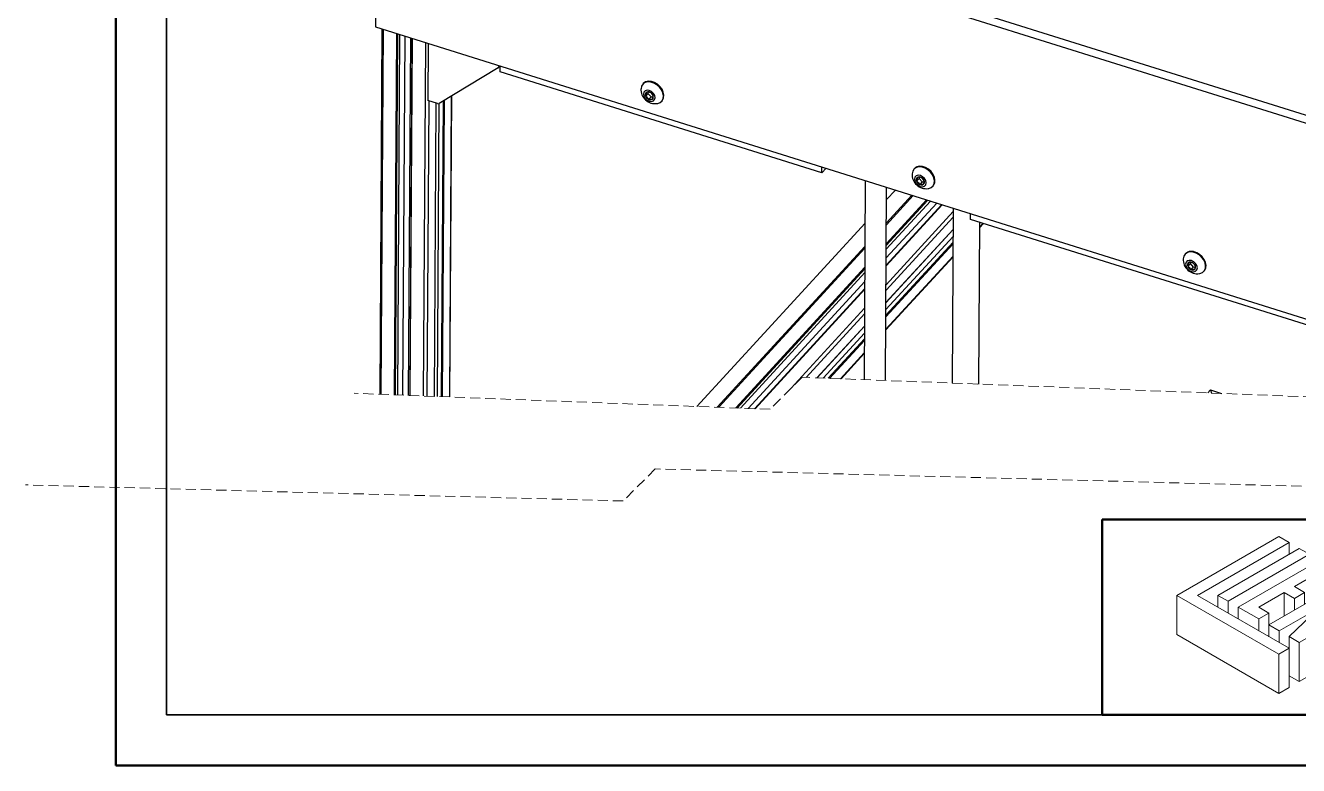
# Model space of a CAD drawing. Header units: millimetres. Extents: x -11 to 295, y 0 to 216.
# Drawn here: x -11.3 to 147.6, y 0 to 92.4 of the extents above; entities that cross this region are included whole.
import ezdxf

# ---------------------------------------------------------------- set-up
doc = ezdxf.new("R2010")
doc.units = ezdxf.units.MM
doc.linetypes.add('HIDDEN', pattern=[1.905, 1.27, -0.635])
doc.layers.add('PAGE_BORDER', color=7, linetype='Continuous')
doc.layers.add('TITLE_BLOCK_BORDER', color=7, linetype='Continuous')

# ---------------------------------------------------------------- blocks, each defined once
blk = doc.blocks.new('Lien3D Logo')
at = {"color": 7, "linetype": 'Continuous', "lineweight": 18}
for p, q in [((10.61, 16.33), (0, 10.21)), ((11.67, 15.71), (10.61, 16.33)), ((2.13, 10.21), (11.67, 15.71)), ((12.73, 15.1), (4.26, 10.21)), ((11.67, 15.71), (11.67, 14.49)), ((13.8, 14.49), (12.73, 15.1)), ((5.32, 9.59), (13.8, 14.49)), ((14.86, 13.87), (6.38, 8.98)), ((13.8, 14.49), (13.8, 13.26)), ((16.99, 12.64), (14.86, 13.87)), ((18.05, 12.03), (9.57, 7.13)), ((12.22, 11.12), (14.86, 12.64)), ((14.86, 12.64), (15.93, 12.03)), ((14.86, 12.64), (14.86, 10.19)), ((15.93, 12.03), (16.99, 12.64)), ((15.93, 12.03), (15.93, 10.8)), ((16.99, 12.64), (16.99, 11.42)), ((19.12, 11.42), (18.05, 12.03)), ((13.28, 10.5), (12.22, 11.12)), ((16.04, 8.45), (19.12, 11.42)), ((20.15, 10.82), (16.04, 8.45)), ((19.12, 11.42), (19.12, 10.22)), ((21.21, 10.21), (20.15, 10.82)), ((0, 10.21), (0, 6.12)), ((0, 10.21), (10.61, 4.08)), ((11.67, 4.7), (2.13, 10.21)), ((4.26, 10.21), (4.26, 8.98)), ((4.26, 10.21), (5.32, 9.59)), ((5.32, 9.59), (5.32, 8.36)), ((8.51, 8.98), (11.15, 10.5)), ((11.15, 10.5), (12.22, 9.89)), ((11.15, 10.5), (11.15, 8.05)), ((12.22, 9.89), (13.28, 10.5)), ((12.22, 9.89), (12.22, 8.66)), ((12.73, 5.31), (21.21, 10.21)), ((13.28, 10.5), (13.28, 9.28)), ((21.21, 10.21), (21.21, 6.12)), ((6.38, 8.98), (8.51, 7.75)), ((6.38, 8.98), (6.38, 7.75)), ((9.57, 8.36), (8.51, 8.98)), ((8.51, 7.75), (9.57, 8.36)), ((9.57, 8.36), (9.57, 7.13)), ((10.64, 6.52), (14.75, 8.89)), ((14.75, 8.89), (11.67, 5.93)), ((8.51, 7.75), (8.51, 6.52)), ((9.57, 7.13), (10.64, 6.52)), ((9.57, 7.13), (9.57, 5.91)), ((0, 6.12), (10.61, 0)), ((10.64, 6.52), (10.64, 5.29)), ((11.67, 5.93), (12.73, 5.31)), ((11.67, 5.93), (11.67, 4.7)), ((12.73, 1.23), (21.21, 6.12)), ((12.73, 5.31), (12.73, 1.23)), ((10.61, 4.08), (11.67, 4.7)), ((10.61, 4.08), (10.61, 0)), ((11.67, 4.7), (11.67, 0.61)), ((11.67, 1.84), (12.73, 1.23)), ((10.61, 0), (11.67, 0.61))]:
    blk.add_line(p, q, dxfattribs=at)

msp = doc.modelspace()

# ---------------------------------------------------------------- linework, layer by layer
at = {"color": 7, "linetype": 'Continuous', "lineweight": 50}
for q in [(0, 215.9), (279.4, 0)]:
    msp.add_line((0, 0), q, dxfattribs=at)
at = {"color": 7, "linetype": 'Continuous', "lineweight": 25}
for p, q in [((32.56, 116.09), (32.42, 92.24)), ((162.82, 75.72), (39.14, 114.56)), ((162.39, 76.84), (40.98, 114.97)), ((32.42, 92.24), (169.25, 49.27)), ((33.23, 91.98), (32.95, 46.36)), ((35.21, 46.27), (35.48, 91.27)), ((35.85, 46.25), (36.12, 91.07)), ((36.56, 46.22), (36.84, 90.85)), ((36.97, 90.81), (36.7, 46.22)), ((39, 90.17), (38.96, 83.03)), ((47.83, 87.4), (47.83, 87.28)), ((47.74, 87.11), (40.37, 82.67)), ((47.78, 87.15), (47.97, 87.35)), ((47.97, 86.62), (47.97, 87.35)), ((88.14, 74.01), (47.97, 86.62)), ((65.85, 85.16), (65.78, 85.09)), ((40.16, 82.65), (38.96, 83.03)), ((39.78, 46.1), (40.01, 82.7)), ((40.16, 46.08), (40.39, 82.68)), ((41.72, 46.02), (41.95, 83.62)), ((66.41, 83.92), (66.11, 83.59)), ((66.44, 84.08), (66.41, 83.92)), ((66.41, 83.92), (66.82, 83.5)), ((66.82, 83.5), (66.51, 83.17)), ((66.82, 83.5), (67.06, 83.52)), ((68.12, 82.95), (68.18, 83.02)), ((88.14, 74.01), (88.14, 74.74)), ((88.66, 74.58), (88.14, 74.01)), ((99.68, 74.53), (99.62, 74.46)), ((100.25, 73.29), (99.95, 72.96)), ((100.27, 73.46), (100.25, 73.29)), ((100.25, 73.29), (100.65, 72.88)), ((93.55, 73.04), (93.4, 48.19)), ((96.07, 48.08), (96.21, 72.2)), ((97.3, 71.86), (96.2, 70.67)), ((100.65, 72.88), (100.35, 72.55)), ((100.65, 72.88), (100.89, 72.89)), ((101.95, 72.32), (102.01, 72.39)), ((103.09, 70.04), (96.15, 62.47)), ((96.16, 63.38), (102.46, 70.24)), ((96.17, 64.49), (101.67, 70.49)), ((99.36, 71.22), (96.19, 67.75)), ((104.52, 69.6), (104.39, 47.76)), ((106.67, 68.18), (106.68, 68.92)), ((93.52, 67.74), (72.52, 44.84)), ((96.12, 57.78), (104.51, 66.92)), ((155.08, 52.98), (106.67, 68.18)), ((107.72, 47.63), (107.85, 67.82)), ((107.84, 67.19), (108.29, 67.68)), ((96.12, 56.93), (104.5, 66.07)), ((93.5, 64.82), (75.08, 44.74)), ((133.51, 63.91), (133.45, 63.84)), ((96.1, 54.39), (104.49, 63.53)), ((134.08, 62.67), (133.78, 62.34)), ((134.11, 62.84), (134.08, 62.67)), ((134.08, 62.67), (134.48, 62.25)), ((134.48, 62.25), (134.18, 61.93)), ((134.48, 62.25), (134.73, 62.27)), ((77.96, 44.63), (93.48, 61.56)), ((78.93, 44.59), (93.47, 60.45)), ((135.78, 61.7), (135.85, 61.77)), ((93.47, 59.55), (79.73, 44.56)), ((87.54, 48.41), (93.44, 54.85)), ((88.28, 48.38), (93.43, 54)), ((90.52, 48.3), (93.42, 51.46)), ((136.31, 46.53), (136.64, 46.9)), ((136.64, 46.9), (138.01, 46.47)), ((136.64, 46.9), (136.74, 46.51))]:
    msp.add_line(p, q, dxfattribs=at)
at = {"color": 8, "linetype": 'Continuous', "lineweight": 25}
for p, q in [((33.13, 46.35), (33.41, 91.93)), ((34.81, 46.29), (35.09, 91.4)), ((34.94, 46.28), (35.22, 91.36)), ((36.75, 46.21), (37.03, 90.79)), ((38.43, 46.15), (38.7, 90.26)), ((47.91, 87.37), (47.83, 87.28)), ((38.88, 46.13), (39.11, 82.98)), ((39.77, 46.1), (40, 82.7)), ((40.66, 46.06), (40.89, 82.98)), ((40.8, 46.06), (41.02, 83.06)), ((41.68, 46.02), (41.91, 83.6)), ((96.15, 62.41), (103.14, 70.03)), ((96.17, 65.15), (101.2, 70.64)), ((96.17, 64.95), (101.35, 70.59)), ((96.18, 67.52), (99.52, 71.17)), ((96.13, 59.35), (104.52, 68.49)), ((96.14, 60.03), (104.52, 69.18)), ((96.12, 57.8), (104.51, 66.94)), ((107.84, 67.27), (108.23, 67.7)), ((96.11, 56.22), (104.5, 65.36)), ((96.11, 56.01), (104.5, 65.16)), ((75.28, 44.73), (93.5, 64.6)), ((96.1, 54.47), (104.49, 63.61)), ((77.37, 44.65), (93.48, 62.22)), ((77.55, 44.64), (93.48, 62.02)), ((79.79, 44.56), (93.47, 59.48)), ((84.29, 47.11), (93.45, 57.11)), ((86.16, 48.46), (93.45, 56.42)), ((87.51, 48.41), (93.44, 54.88)), ((88.91, 48.36), (93.43, 53.29)), ((89.09, 48.35), (93.43, 53.09)), ((90.45, 48.3), (93.42, 51.54))]:
    msp.add_line(p, q, dxfattribs=at)
at = {"color": 7, "linetype": 'HIDDEN', "lineweight": 18}
for p, q in [((85.66, 48.48), (81.66, 44.48)), ((189.43, 44.48), (85.66, 48.48)), ((81.66, 44.48), (29.78, 46.48)), ((67.33, 37.04), (63.33, 33.04)), ((216.52, 33.04), (67.33, 37.04)), ((63.33, 33.04), (-11.26, 35.04))]:
    msp.add_line(p, q, dxfattribs=at)
at = {"color": 7, "linetype": 'Continuous', "lineweight": 25, "flags": 128}
for points in [[(66.59, 84.3), (66.31, 84.33), (66.07, 84.26), (65.91, 84.09), (65.85, 83.85), (65.9, 83.57), (66.06, 83.3), (66.3, 83.08), (66.58, 82.94), (66.86, 82.9), (67.1, 82.98), (67.26, 83.15), (67.32, 83.39), (67.27, 83.66), (67.11, 83.93), (66.87, 84.16), (66.59, 84.3)], [(67.57, 82.67), (67.65, 82.68), (67.95, 82.81), (68.18, 83.02), (68.31, 83.3), (68.35, 83.64), (68.28, 84.01), (68.11, 84.38), (67.86, 84.72), (67.54, 85.01), (67.17, 85.22), (66.79, 85.35), (66.42, 85.37)], [(68.18, 83.02), (68.24, 83.09), (68.38, 83.38), (68.41, 83.71), (68.34, 84.08), (68.18, 84.45), (67.92, 84.79), (67.6, 85.08), (67.24, 85.29), (66.86, 85.42), (66.49, 85.44)], [(101.4, 72.05), (101.48, 72.06), (101.78, 72.18), (102.01, 72.39), (102.14, 72.68), (102.18, 73.02), (102.11, 73.39), (101.94, 73.75), (101.69, 74.09), (101.37, 74.38), (101.01, 74.6), (100.63, 74.72), (100.26, 74.75)], [(102.01, 72.39), (102.07, 72.47), (102.21, 72.75), (102.24, 73.09), (102.18, 73.46), (102.01, 73.82), (101.76, 74.16), (101.43, 74.45), (101.07, 74.67), (100.69, 74.79), (100.32, 74.82)], [(100.42, 73.67), (100.14, 73.71), (99.9, 73.64), (99.74, 73.47), (99.68, 73.23), (99.74, 72.95), (99.89, 72.68), (100.13, 72.46), (100.41, 72.32), (100.69, 72.28), (100.93, 72.35), (101.1, 72.52), (101.15, 72.76), (101.1, 73.04), (100.94, 73.31), (100.7, 73.53), (100.42, 73.67)], [(135.23, 61.42), (135.31, 61.44), (135.61, 61.56), (135.84, 61.77), (135.98, 62.06), (136.01, 62.4), (135.94, 62.76), (135.78, 63.13), (135.52, 63.47), (135.2, 63.76), (134.84, 63.97), (134.46, 64.1), (134.09, 64.13)], [(135.85, 61.77), (135.91, 61.84), (136.04, 62.13), (136.08, 62.47), (136.01, 62.83), (135.84, 63.2), (135.59, 63.54), (135.27, 63.83), (134.9, 64.04), (134.52, 64.17), (134.15, 64.2)], [(134.25, 63.05), (133.97, 63.08), (133.73, 63.01), (133.57, 62.84), (133.51, 62.6), (133.57, 62.32), (133.73, 62.05), (133.96, 61.83), (134.25, 61.69), (134.53, 61.66), (134.77, 61.73), (134.93, 61.9), (134.99, 62.14), (134.93, 62.42), (134.77, 62.68), (134.54, 62.91), (134.25, 63.05)]]:
    msp.add_lwpolyline(points, dxfattribs=at)
at = {"color": 7, "linetype": 'Continuous', "lineweight": 25}
for centre, radius, start, end in [((47.64, 87.27), 0.187, 302.1247, 1.9381), ((67.31, 84.41), 1.76, 176.643, 278.3207), ((66.45, 84.48), 0.895, 91.6219, 177.5962), ((66.51, 84.53), 0.916, 91.5966, 136.6698), ((40.25, 82.89), 0.256, 249.7335, 297.9563), ((66.46, 83.76), 0.389, 135.8017, 206.3289), ((66.83, 83.88), 0.77, 202.2636, 246.249), ((66.44, 83.67), 0.445, 61.6466, 125.9323), ((66.73, 83.57), 0.445, 241.6464, 305.9324), ((66.34, 83.36), 0.77, 22.2636, 66.249), ((66.71, 83.48), 0.389, 315.8006, 26.33), ((100.28, 73.86), 0.895, 91.622, 177.5962), ((100.35, 73.91), 0.916, 91.5972, 136.6692), ((101.15, 73.79), 1.76, 176.643, 278.3207), ((100.29, 73.14), 0.389, 135.8017, 206.3289), ((100.28, 73.05), 0.445, 61.6461, 125.9327), ((100.18, 72.73), 0.77, 22.2638, 66.249), ((100.66, 73.25), 0.77, 202.2637, 246.249), ((100.56, 72.94), 0.445, 241.6463, 305.9327), ((100.54, 72.85), 0.389, 315.8011, 26.3295), ((134.11, 63.23), 0.895, 91.6223, 177.5957), ((134.18, 63.28), 0.916, 91.5968, 136.6694), ((134.98, 63.17), 1.76, 176.6431, 278.3207), ((134.13, 62.51), 0.389, 135.801, 206.3299), ((134.49, 62.63), 0.77, 202.2636, 246.2488), ((134.11, 62.42), 0.445, 61.6464, 125.9326), ((134.01, 62.11), 0.77, 22.2633, 66.249), ((134.37, 62.23), 0.389, 315.8009, 26.3302), ((134.39, 62.32), 0.445, 241.6464, 305.9325)]:
    msp.add_arc(centre, radius, start, end, dxfattribs=at)
for points, knots in [([(66.18, 84.03), (66.19, 84.01), (66.19, 83.96), (66.19, 83.85), (66.16, 83.73), (66.13, 83.63), (66.11, 83.59)], [0, 0, 0, 0, 0.148759, 0.342775, 0.68863, 1, 1, 1, 1]), ([(66.11, 83.59), (66.15, 83.57), (66.22, 83.53), (66.34, 83.44), (66.44, 83.32), (66.49, 83.22), (66.51, 83.17)], [0, 0, 0, 0, 0.209297, 0.433838, 0.752314, 1, 1, 1, 1]), ([(66.65, 84.06), (66.64, 84.07), (66.57, 84.09), (66.45, 84.09), (66.31, 84.07), (66.22, 84.04), (66.18, 84.03)], [0, 0, 0, 0, 0.113403, 0.414275, 0.780363, 1, 1, 1, 1]), ([(66.51, 83.17), (66.55, 83.18), (66.64, 83.21), (66.78, 83.23), (66.91, 83.23), (66.97, 83.21), (66.99, 83.21)], [0, 0, 0, 0, 0.219637, 0.585725, 0.886596, 1, 1, 1, 1]), ([(67.06, 83.65), (67.04, 83.69), (67, 83.76), (66.91, 83.89), (66.79, 83.99), (66.7, 84.04), (66.65, 84.06)], [0, 0, 0, 0, 0.215653, 0.443661, 0.759392, 1, 1, 1, 1]), ([(66.99, 83.21), (67, 83.24), (67.03, 83.32), (67.06, 83.44), (67.07, 83.55), (67.06, 83.62), (67.06, 83.65)], [0, 0, 0, 0, 0.272741, 0.533358, 0.82659, 1, 1, 1, 1]), ([(100.02, 73.41), (100.02, 73.38), (100.03, 73.33), (100.02, 73.23), (99.99, 73.1), (99.96, 73.01), (99.95, 72.96)], [0, 0, 0, 0, 0.148759, 0.342772, 0.68863, 1, 1, 1, 1]), ([(100.49, 73.44), (100.47, 73.44), (100.41, 73.46), (100.28, 73.47), (100.14, 73.44), (100.05, 73.42), (100.02, 73.41)], [0, 0, 0, 0, 0.113404, 0.41428, 0.780363, 1, 1, 1, 1]), ([(100.89, 73.03), (100.87, 73.06), (100.83, 73.14), (100.74, 73.26), (100.63, 73.36), (100.53, 73.42), (100.49, 73.44)], [0, 0, 0, 0, 0.215655, 0.443663, 0.759396, 1, 1, 1, 1]), ([(99.95, 72.96), (99.98, 72.94), (100.06, 72.9), (100.17, 72.81), (100.27, 72.69), (100.33, 72.59), (100.35, 72.55)], [0, 0, 0, 0, 0.209296, 0.433839, 0.752315, 1, 1, 1, 1]), ([(100.35, 72.55), (100.38, 72.56), (100.47, 72.58), (100.61, 72.61), (100.74, 72.61), (100.8, 72.59), (100.82, 72.58)], [0, 0, 0, 0, 0.219632, 0.58572, 0.886597, 1, 1, 1, 1]), ([(100.82, 72.58), (100.83, 72.62), (100.86, 72.7), (100.89, 72.82), (100.9, 72.93), (100.89, 73), (100.89, 73.03)], [0, 0, 0, 0, 0.272739, 0.533355, 0.826587, 1, 1, 1, 1]), ([(133.85, 62.78), (133.85, 62.76), (133.86, 62.71), (133.85, 62.6), (133.82, 62.48), (133.79, 62.38), (133.78, 62.34)], [0, 0, 0, 0, 0.14876, 0.342772, 0.688628, 1, 1, 1, 1]), ([(133.78, 62.34), (133.81, 62.32), (133.89, 62.28), (134.01, 62.19), (134.11, 62.07), (134.16, 61.97), (134.18, 61.93)], [0, 0, 0, 0, 0.209292, 0.433838, 0.752315, 1, 1, 1, 1]), ([(134.32, 62.81), (134.3, 62.82), (134.24, 62.84), (134.11, 62.84), (133.97, 62.82), (133.88, 62.79), (133.85, 62.78)], [0, 0, 0, 0, 0.113403, 0.41428, 0.7803644, 1, 1, 1, 1]), ([(134.18, 61.93), (134.21, 61.94), (134.3, 61.96), (134.44, 61.99), (134.57, 61.98), (134.63, 61.96), (134.65, 61.96)], [0, 0, 0, 0, 0.219635, 0.585719, 0.886596, 1, 1, 1, 1]), ([(134.72, 62.4), (134.7, 62.44), (134.66, 62.52), (134.57, 62.64), (134.46, 62.74), (134.36, 62.79), (134.32, 62.81)], [0, 0, 0, 0, 0.215655, 0.443662, 0.759398, 1, 1, 1, 1]), ([(134.65, 61.96), (134.67, 62), (134.69, 62.07), (134.72, 62.19), (134.74, 62.3), (134.73, 62.38), (134.72, 62.4)], [0, 0, 0, 0, 0.272739, 0.533356, 0.826588, 1, 1, 1, 1])]:
    msp.add_open_spline(points, degree=3, knots=knots, dxfattribs=at)
at = {"layer": 'PAGE_BORDER', "lineweight": 35}
for q in [(6.35, 209.55), (273.05, 6.35)]:
    msp.add_line((6.35, 6.35), q, dxfattribs=at)
at = {"layer": 'TITLE_BLOCK_BORDER', "lineweight": 50}
for p, q in [((123.09, 30.71), (123.09, 6.35)), ((166.18, 30.71), (123.09, 30.71)), ((166.18, 6.35), (123.09, 6.35))]:
    msp.add_line(p, q, dxfattribs=at)

# ---------------------------------------------------------------- block references
at = {"layer": 'TITLE_BLOCK_BORDER', "xscale": 1.2, "yscale": 1.2, "zscale": 1.2}
msp.add_blockref('Lien3D Logo', (132.43, 9), dxfattribs=at)

doc.saveas('drawing.dxf')
